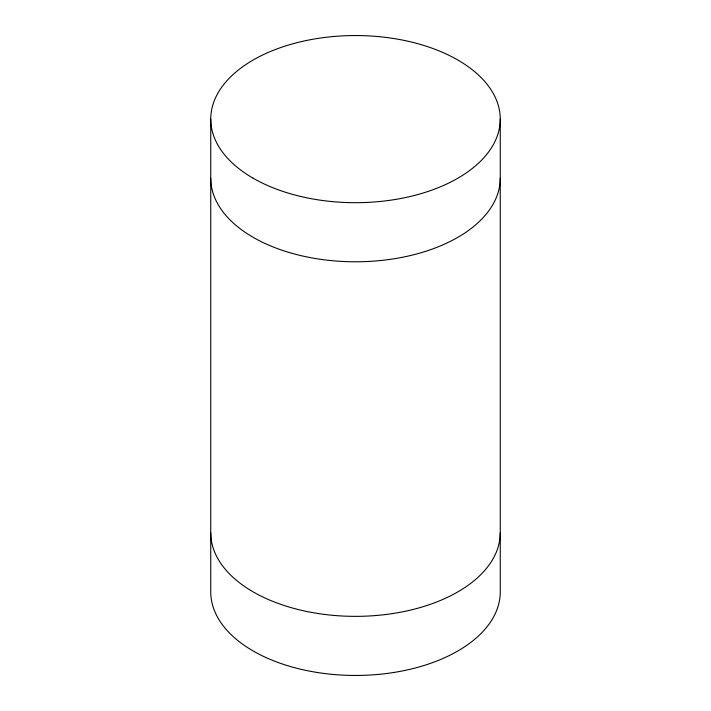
<?xml version="1.0" encoding="UTF-8"?>
<svg xmlns="http://www.w3.org/2000/svg" width="711" height="711" viewBox="0 0 711 711"><rect width="100%" height="100%" fill="white"/><g stroke="black" fill="none" stroke-linecap="round" stroke-linejoin="round"><path stroke-width="1.07" d="M500.251 119.119L500.251 591.881A144.751 83.569 0 0 1 355.5 675.45A144.751 83.569 0 0 1 210.749 591.881L210.749 119.119M500.251 532.788A144.751 83.569 0 0 1 355.5 616.357A144.751 83.569 0 0 1 210.749 532.788M500.251 178.212A144.751 83.569 0 0 1 355.5 261.79A144.751 83.569 0 0 1 210.749 178.212M253.143 178.212A144.751 83.569 0 0 0 495.318 140.751A144.751 83.569 0 0 0 318.039 38.394A144.751 83.569 0 0 0 253.143 178.212"/></g></svg>
